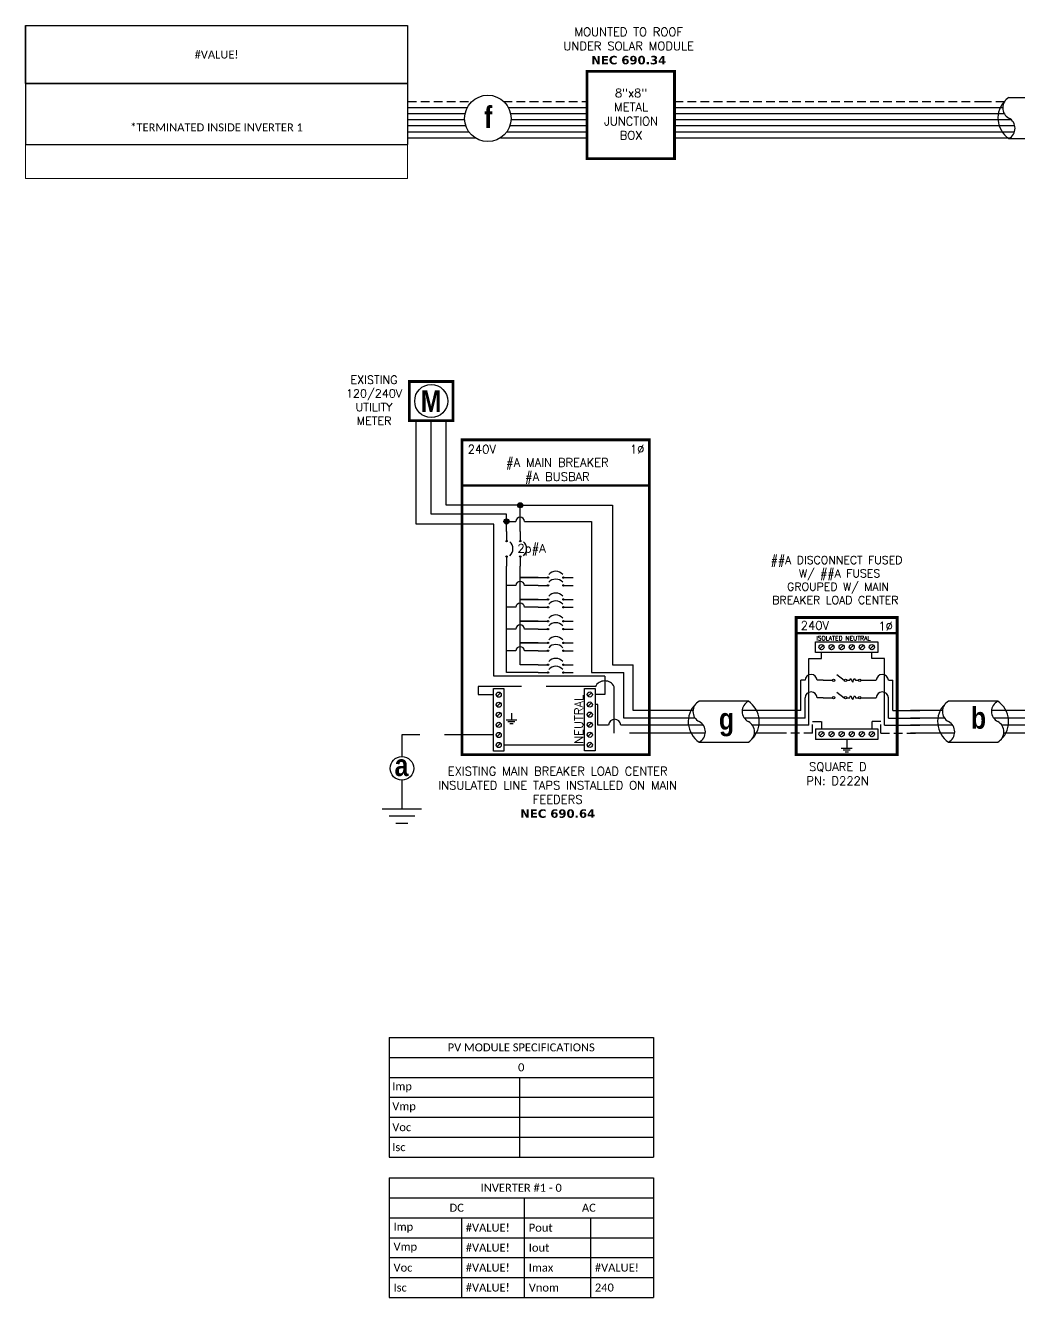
# Model space of a CAD drawing. Header units: feet. Extents: x 16885 to 17659, y 14552 to 15119.
# Drawn here: x 16885 to 17314, y 14552 to 15101 of the extents above; entities that cross this region are included whole.
import ezdxf

# ---------------------------------------------------------------- set-up
doc = ezdxf.new("R2010")
doc.units = ezdxf.units.FT
doc.header["$MEASUREMENT"] = 0
doc.linetypes.add('HIDDEN', pattern=[0.375, 0.25, -0.125])
for name, color, linetype in [('ONE LINE BLOCKS', 7, 'Continuous'), ('TABLES', 7, 'Continuous'), ('TEXT', 7, 'Continuous'), ('Z - TITLEBLOCK TXT', 7, 'Continuous')]:
    doc.layers.add(name, color=color, linetype=linetype)
doc.styles.add('ONE LINE TXT', font='techb___.ttf')
doc.styles.get("Standard").update_dxf_attribs({"font": 'simplex.shx'})

# ---------------------------------------------------------------- blocks, each defined once
blk = doc.blocks.new('*T12')
at = {"layer": 'Defpoints', "color": 8, "linetype": 'ByBlock', "lineweight": 0, "transparency": 16777216}
for p, q in [((0, -51.42), (0, -66.05)), ((165.11, -51.42), (165.11, -66.05)), ((0, -66.05), (165.11, -66.05))]:
    blk.add_line(p, q, dxfattribs=at)
at = {"layer": 'Z - TITLEBLOCK TXT', "color": 0, "lineweight": -2, "transparency": 16777216}
for p, q in [((0, 0), (165.11, 0)), ((0, 0), (0, -51.42)), ((165.11, 0), (165.11, -51.42)), ((0, -25.14), (165.11, -25.14)), ((0, -51.42), (165.11, -51.42))]:
    blk.add_line(p, q, dxfattribs=at)
at = {"layer": 'Z - TITLEBLOCK TXT', "color": 0, "linetype": 'Continuous', "transparency": 16777216, "char_height": 3.4544, "width": 155.095, "attachment_point": 5}
for s, insert in [('{\\fCalibri|b0|i0|c0;#VALUE!', (82.56, -12.57)), ('{\\fCalibri|b0|i0|c0;^J^J*TERMINATED INSIDE INVERTER 1', (82.56, -38.28))]:
    blk.add_mtext(s, dxfattribs=dict(at, insert=insert))
blk = doc.blocks.new('M_MAIN DISCONNECT')
at = {"color": 253, "linetype": 'Continuous'}
for p, q in [((10.94, -17.67), (10.94, -15.06)), ((32.69, -17.67), (32.69, -15.06)), ((5.45, -46.43), (5.45, -17.67)), ((5.45, -17.67), (10.94, -17.67)), ((38.18, -17.67), (32.69, -17.67)), ((38.18, -46.43), (38.18, -17.67)), ((5.45, -46.43), (-9.78, -46.43)), ((38.18, -46.43), (53.41, -46.43))]:
    blk.add_line(p, q, dxfattribs=at)
at = {"color": 7, "linetype": 'Continuous'}
for p, q in [((1.95, -40.22), (1.95, -27.1)), ((3.81, -27.1), (1.95, -27.1)), ((11.72, -27.1), (9.09, -27.1)), ((31.91, -27.1), (34.54, -27.1)), ((39.82, -27.1), (41.69, -27.1)), ((41.69, -40.22), (41.69, -27.1)), ((1.95, -40.22), (-9.78, -40.22)), ((41.69, -40.22), (53.41, -40.22))]:
    blk.add_line(p, q, dxfattribs=at)
at = {"color": 1, "linetype": 'Continuous'}
for p, q in [((21.88, -27.1), (23.12, -27.1)), ((25.67, -27.11), (26.91, -27.11)), ((21.88, -34.64), (23.12, -34.64)), ((25.67, -34.64), (26.91, -34.64))]:
    blk.add_line(p, q, dxfattribs=at)
at = {"color": 10, "linetype": 'Continuous'}
for p, q in [((3.81, -43.39), (3.81, -34.64)), ((11.72, -34.64), (9.09, -34.64)), ((31.91, -34.64), (34.54, -34.64)), ((39.82, -43.39), (39.82, -34.64)), ((3.81, -43.39), (-9.78, -43.39)), ((39.82, -43.39), (53.41, -43.39))]:
    blk.add_line(p, q, dxfattribs=at)
at = {"color": 7, "linetype": 'Continuous'}
for centre in [(6.45, -27.26), (37.18, -27.26)]:
    blk.add_arc(centre, 2.64, 3.2819, 176.7181, dxfattribs=at)
at = {"color": 10, "linetype": 'Continuous'}
for centre in [(6.45, -34.79), (37.18, -34.79)]:
    blk.add_arc(centre, 2.64, 3.2819, 176.7181, dxfattribs=at)
at = {"color": 1, "linetype": 'Continuous'}
for points in [[(23.12, -27.1), (23.5, -26.34), (24.4, -27.87), (25.22, -26.34), (25.67, -27.11)], [(23.12, -34.64), (23.5, -33.88), (24.4, -35.4), (25.22, -33.88), (25.67, -34.64)]]:
    blk.add_spline(points, degree=3, dxfattribs=at)
at = {"layer": 'ONE LINE BLOCKS', "lineweight": 50}
blk.add_line((0, -6.77), (43.61, -6.77), dxfattribs=at)
at = {"layer": 'ONE LINE BLOCKS', "lineweight": 50, "const_width": 1.19}
blk.add_lwpolyline([(0, -59.17), (0, 0), (43.61, 0), (43.61, -59.17)], close=True, dxfattribs=at)
at = {"layer": 'TEXT', "color": 92, "linetype": 'HIDDEN', "ltscale": 15}
for p, q in [((7.03, -49.88), (7.03, -44.94)), ((7.03, -44.94), (10.94, -44.94)), ((10.94, -44.94), (10.94, -48.08)), ((36.6, -44.94), (32.69, -44.94)), ((32.69, -44.94), (32.69, -48.08)), ((36.6, -49.88), (36.6, -44.94)), ((7.03, -49.88), (-9.78, -49.88)), ((36.6, -49.88), (53.41, -49.88))]:
    blk.add_line(p, q, dxfattribs=at)
at = {"layer": 'TEXT', "color": 92, "linetype": 'Continuous', "flags": 128}
for points in [[(21.82, -52.94), (21.82, -56.44)], [(19.48, -56.44), (24.16, -56.44)], [(23.35, -57.31), (20.29, -57.31)], [(22.53, -58.18), (21.1, -58.18)]]:
    blk.add_lwpolyline(points, dxfattribs=at)
at = {"layer": 'Z - TITLEBLOCK TXT', "color": 1, "linetype": 'Continuous'}
for p, q in [((8.34, -15.06), (8.34, -10.52)), ((8.34, -10.52), (35.29, -10.52)), ((35.29, -10.52), (35.29, -15.06)), ((35.29, -15.06), (8.34, -15.06)), ((11.72, -27.1), (15.64, -27.1)), ((17.54, -24.65), (20.8, -27.1)), ((27.99, -27.11), (31.91, -27.11)), ((17.54, -32.19), (20.8, -34.63)), ((11.72, -34.64), (15.64, -34.64)), ((27.99, -34.64), (31.91, -34.64)), ((8.34, -48.08), (35.29, -48.08)), ((8.34, -48.08), (8.34, -52.62)), ((35.29, -48.08), (35.29, -52.62)), ((35.29, -52.62), (8.34, -52.62))]:
    blk.add_line(p, q, dxfattribs=at)
at = {"layer": 'Z - TITLEBLOCK TXT', "color": 4, "linetype": 'Continuous'}
for p, q in [((11.73, -12), (10.15, -13.58)), ((16.08, -12), (14.5, -13.58)), ((20.43, -12), (18.86, -13.58)), ((24.78, -12), (23.21, -13.58)), ((29.13, -12), (27.56, -13.58)), ((33.48, -12), (31.91, -13.58)), ((11.73, -49.56), (10.15, -51.13)), ((16.08, -49.56), (14.5, -51.13)), ((20.43, -49.56), (18.86, -51.13)), ((24.78, -49.56), (23.21, -51.13)), ((29.13, -49.56), (27.56, -51.13)), ((33.48, -49.56), (31.91, -51.13))]:
    blk.add_line(p, q, dxfattribs=at)
for centre in [(10.94, -12.79), (15.29, -12.79), (19.64, -12.79), (23.99, -12.79), (28.34, -12.79), (32.69, -12.79), (10.94, -50.35), (15.29, -50.35), (19.64, -50.35), (23.99, -50.35), (28.34, -50.35), (32.69, -50.35)]:
    blk.add_circle(centre, 1.11, dxfattribs=at)
at = {"layer": 'Z - TITLEBLOCK TXT', "color": 1, "linetype": 'Continuous'}
for centre in [(16.18, -27.1), (21.34, -27.1), (27.45, -27.11), (16.18, -34.64), (21.34, -34.64), (27.45, -34.64)]:
    blk.add_circle(centre, 0.541, dxfattribs=at)
at = {"layer": 'TABLES', "color": 4, "linetype": 'Continuous'}
blk.add_text('ISOLATED NEUTRAL', height=1.8743, dxfattribs=at).set_placement((8.7, -9.86))
at = {"layer": 'TEXT', "color": 1}
for s, width, gutter_width, heights, insert, char_height, attachment_point in [('\\A1;\\pi4.2812;##A DISCONNECT FUSED \\P\\pi16.454;W/ ##A FUSES\\P\\pi11.355;GROUPED W/ MAIN \\P\\pi4.9392;BREAKER LOAD CENTER', 71.8931, 92.23, [24.13], (-15.26, 26.55), 3.4544, 1), ('240V', 0.1481, 0.75, [0], (8.07, -3.44), 3.658, 5), ('1∅', 0.1481, 0.75, [0], (38.63, -3.74), 3.658, 5), ('\\A1;\\pi3.6942,t21.982;SQUARE D\\P\\pi2.5621,t20.85;PN: D222N', 35.0816, 28.88, [13.54], (1.84, -62.59), 3.6576, 1)]:
    blk.add_mtext_dynamic_manual_height_columns(s, width=width, gutter_width=gutter_width, heights=heights, dxfattribs=dict(at, insert=insert, char_height=char_height, attachment_point=attachment_point))
blk = doc.blocks.new('*U17')
blk.add_blockref('M_MAIN DISCONNECT', (0, 0))
blk = doc.blocks.new('*U9')
at = {"color": 7, "linetype": 'Continuous'}
for p, q in [((6.669, 2.433), (2.905, 2.433)), ((2.435, 1.711), (0, 1.711)), ((9.575, 1.711), (6.199, 1.711)), ((2.905, -0.69), (6.669, -0.69))]:
    blk.add_line(p, q, dxfattribs=at)
at = {"color": 10, "linetype": 'Continuous'}
for p, q in [((2.591, 1.149), (0, 1.149)), ((9.575, 1.149), (6.355, 1.149))]:
    blk.add_line(p, q, dxfattribs=at)
at = {"color": 253, "linetype": 'Continuous'}
for p, q in [((3.208, 0.611), (0, 0.611)), ((9.575, 0.611), (6.972, 0.611))]:
    blk.add_line(p, q, dxfattribs=at)
at = {"color": 7, "linetype": 'Continuous'}
for centre, start, end in [((3.942, 0.872), 133.97324, 236.42648), ((5.633, 0.872), 313.97324, 56.42648)]:
    blk.add_arc(centre, 1.874, start, end, dxfattribs=at)
at = {"layer": 'TEXT', "color": 92, "linetype": 'HIDDEN', "ltscale": 15}
for p, q in [((3.373, 0), (0, 0)), ((9.575, 0), (7.137, 0))]:
    blk.add_line(p, q, dxfattribs=at)
at = {"layer": 'Z - TITLEBLOCK TXT', "linetype": 'Continuous'}
for centre, start, end in [((3.315, 1.653), 117.66392, 242.33608), ((7.078, 1.653), 117.66392, 242.33608), ((2.496, 0.091), 297.66392, 62.33608), ((6.26, 0.091), 297.66392, 62.33608)]:
    blk.add_arc(centre, 0.882, start, end, dxfattribs=at)
blk = doc.blocks.new('M_LINE TAPS')
at = {"layer": 'ONE LINE BLOCKS', "linetype": 'Continuous'}
h = blk.add_hatch(color=254, dxfattribs=at)
h.dxf.hatch_style = 1
edge = h.paths.add_edge_path()
edge.add_arc((-12.115, 17.423), 0.197, 0, 360)
h = blk.add_hatch(color=254, dxfattribs=at)
h.dxf.hatch_style = 1
edge = h.paths.add_edge_path()
edge.add_arc((-13.164, 16.191), 0.197, 0, 360)
h = blk.add_hatch(color=1, dxfattribs=at)
h.dxf.hatch_style = 1
edge = h.paths.add_edge_path()
edge.add_arc((-13.164, 14.685), 0.0515, 0, 360)
h = blk.add_hatch(color=1, dxfattribs=at)
h.dxf.hatch_style = 1
edge = h.paths.add_edge_path()
edge.add_arc((-12.115, 14.685), 0.0515, 0, 360)
h = blk.add_hatch(color=1, dxfattribs=at)
h.dxf.hatch_style = 1
edge = h.paths.add_edge_path()
edge.add_arc((-13.164, 13.502), 0.0515, 0, 360)
h = blk.add_hatch(color=1, dxfattribs=at)
h.dxf.hatch_style = 1
edge = h.paths.add_edge_path()
edge.add_arc((-12.115, 13.502), 0.0515, 0, 360)
h = blk.add_hatch(color=1, dxfattribs=at)
h.dxf.hatch_style = 1
edge = h.paths.add_edge_path()
edge.add_arc((-9.991, 11.887), 0.0515, 0, 360)
h = blk.add_hatch(color=1, dxfattribs=at)
h.dxf.hatch_style = 1
edge = h.paths.add_edge_path()
edge.add_arc((-8.808, 11.887), 0.0515, 0, 360)
h = blk.add_hatch(color=1, dxfattribs=at)
h.dxf.hatch_style = 1
edge = h.paths.add_edge_path()
edge.add_arc((-9.991, 11.288), 0.0515, 0, 360)
h = blk.add_hatch(color=1, dxfattribs=at)
h.dxf.hatch_style = 1
edge = h.paths.add_edge_path()
edge.add_arc((-8.808, 11.288), 0.0515, 0, 360)
h = blk.add_hatch(color=1, dxfattribs=at)
h.dxf.hatch_style = 1
edge = h.paths.add_edge_path()
edge.add_arc((-9.991, 10.221), 0.0515, 0, 360)
h = blk.add_hatch(color=1, dxfattribs=at)
h.dxf.hatch_style = 1
edge = h.paths.add_edge_path()
edge.add_arc((-8.808, 10.221), 0.0515, 0, 360)
h = blk.add_hatch(color=1, dxfattribs=at)
h.dxf.hatch_style = 1
edge = h.paths.add_edge_path()
edge.add_arc((-9.991, 9.622), 0.0515, 0, 360)
h = blk.add_hatch(color=1, dxfattribs=at)
h.dxf.hatch_style = 1
edge = h.paths.add_edge_path()
edge.add_arc((-8.808, 9.622), 0.0515, 0, 360)
h = blk.add_hatch(color=1, dxfattribs=at)
h.dxf.hatch_style = 1
edge = h.paths.add_edge_path()
edge.add_arc((-9.991, 8.555), 0.0515, 0, 360)
h = blk.add_hatch(color=1, dxfattribs=at)
h.dxf.hatch_style = 1
edge = h.paths.add_edge_path()
edge.add_arc((-9.991, 7.957), 0.0515, 0, 360)
h = blk.add_hatch(color=1, dxfattribs=at)
h.dxf.hatch_style = 1
edge = h.paths.add_edge_path()
edge.add_arc((-8.808, 8.555), 0.0515, 0, 360)
h = blk.add_hatch(color=1, dxfattribs=at)
h.dxf.hatch_style = 1
edge = h.paths.add_edge_path()
edge.add_arc((-8.808, 7.957), 0.0515, 0, 360)
h = blk.add_hatch(color=1, dxfattribs=at)
h.dxf.hatch_style = 1
edge = h.paths.add_edge_path()
edge.add_arc((-9.991, 6.889), 0.0515, 0, 360)
h = blk.add_hatch(color=1, dxfattribs=at)
h.dxf.hatch_style = 1
edge = h.paths.add_edge_path()
edge.add_arc((-8.808, 6.889), 0.0515, 0, 360)
h = blk.add_hatch(color=1, dxfattribs=at)
h.dxf.hatch_style = 1
edge = h.paths.add_edge_path()
edge.add_arc((-9.991, 6.291), 0.0515, 0, 360)
h = blk.add_hatch(color=1, dxfattribs=at)
h.dxf.hatch_style = 1
edge = h.paths.add_edge_path()
edge.add_arc((-8.808, 6.291), 0.0515, 0, 360)
h = blk.add_hatch(color=1, dxfattribs=at)
h.dxf.hatch_style = 1
edge = h.paths.add_edge_path()
edge.add_arc((-9.991, 5.224), 0.0515, 0, 360)
h = blk.add_hatch(color=1, dxfattribs=at)
h.dxf.hatch_style = 1
edge = h.paths.add_edge_path()
edge.add_arc((-8.808, 5.224), 0.0515, 0, 360)
h = blk.add_hatch(color=1, dxfattribs=at)
h.dxf.hatch_style = 1
edge = h.paths.add_edge_path()
edge.add_arc((-9.991, 4.625), 0.0515, 0, 360)
h = blk.add_hatch(color=1, dxfattribs=at)
h.dxf.hatch_style = 1
edge = h.paths.add_edge_path()
edge.add_arc((-8.808, 4.625), 0.0515, 0, 360)
at = {"color": 155, "true_color": 0x647190}
blk.add_line((-16.567, 22.428), (-2.231, 22.428), dxfattribs=at)
at = {"color": 7, "linetype": 'Continuous'}
for p, q in [((-3.464, 1.711), (-3.464, 5.224)), ((0, 1.711), (-3.464, 1.711))]:
    blk.add_line(p, q, dxfattribs=at)
at = {"color": 10, "linetype": 'Continuous'}
for p, q in [((-4.177, 1.149), (-4.177, 4.625)), ((-3.462, 4.625), (-3.462, 4.625)), ((0, 1.149), (-4.177, 1.149))]:
    blk.add_line(p, q, dxfattribs=at)
at = {"color": 253, "linetype": 'Continuous'}
for p, q in [((-6.184, 2.177), (-6.39, 2.177)), ((-6.184, 0.611), (-6.184, 2.177)), ((-5.36, 0.611), (-6.184, 0.611)), ((0, 0.611), (-4.425, 0.611))]:
    blk.add_line(p, q, dxfattribs=at)
at = {"color": 7, "linetype": 'Continuous'}
blk.add_circle((-21.169, -2.704), 0.906, dxfattribs=at)
at = {"color": 253, "linetype": 'Continuous'}
blk.add_arc((-4.892, 0.584), 0.468, 3.28193, 176.71807, dxfattribs=at)
at = {"layer": 'ONE LINE BLOCKS', "lineweight": 50}
blk.add_line((-16.567, 18.948), (-2.231, 18.948), dxfattribs=at)
at = {"layer": 'ONE LINE BLOCKS', "lineweight": 50, "const_width": 0.21}
for points in [[(-20.599, 23.898), (-20.599, 26.892), (-17.258, 26.892), (-17.258, 23.898)], [(-16.567, -1.647), (-16.567, 22.428), (-2.231, 22.428), (-2.231, -1.647)]]:
    blk.add_lwpolyline(points, close=True, dxfattribs=at)
at = {"layer": 'TEXT', "color": 92, "linetype": 'HIDDEN', "ltscale": 15}
for p, q in [((-6.39, 3.547), (-15.333, 3.547)), ((-15.333, 3.547), (-15.333, 2.935)), ((-15.333, 2.935), (-14.165, 2.935)), ((-4.917, 0), (-4.917, 3.547)), ((0, 0), (-4.917, 0)), ((-14.165, -0.148), (-21.169, -0.148)), ((-21.169, -0.148), (-21.169, -1.798)), ((-21.169, -3.61), (-21.169, -5.799))]:
    blk.add_line(p, q, dxfattribs=at)
at = {"layer": 'TEXT', "color": 92, "linetype": 'Continuous', "ltscale": 15}
blk.add_line((-7.195, -0.918), (-13.361, -0.918), dxfattribs=at)
at = {"layer": 'TEXT', "color": 92, "linetype": 'Continuous', "flags": 128}
for points in [[(-13.205, 1.009), (-12.375, 1.009)], [(-12.79, 1.513), (-12.79, 1.009)], [(-12.519, 0.855), (-13.061, 0.855)], [(-12.663, 0.701), (-12.917, 0.701)]]:
    blk.add_lwpolyline(points, dxfattribs=at)
at = {"layer": 'TEXT', "color": 92, "linetype": 'Continuous', "ltscale": 4, "flags": 128}
for points in [[(-22.671, -5.799), (-19.666, -5.799)], [(-20.187, -6.356), (-22.151, -6.356)], [(-20.708, -6.913), (-21.63, -6.913)]]:
    blk.add_lwpolyline(points, dxfattribs=at)
at = {"layer": 'TEXT', "linetype": 'Continuous'}
blk.add_circle((-18.928, 25.395), 1.267, dxfattribs=at)
at = {"layer": 'TEXT', "color": 92, "linetype": 'Continuous', "ltscale": 0.3}
blk.add_arc((-5.647, 3.164), 0.824, 27.66392, 152.33608, dxfattribs=at)
at = {"layer": 'Z - TITLEBLOCK TXT', "color": 253, "linetype": 'Continuous'}
for p, q in [((-20.077, 15.98), (-20.077, 23.898)), ((-14.134, 15.98), (-20.077, 15.98)), ((-14.134, 4.344), (-14.134, 15.98)), ((-5.63, 4.344), (-14.134, 4.344)), ((-5.63, 4.344), (-5.63, 2.948)), ((-5.63, 2.948), (-6.39, 2.948))]:
    blk.add_line(p, q, dxfattribs=at)
at = {"layer": 'Z - TITLEBLOCK TXT', "color": 10, "linetype": 'Continuous'}
for p, q in [((-18.928, 16.744), (-18.928, 23.898)), ((-13.164, 16.744), (-18.928, 16.744)), ((-13.164, 15.429), (-13.164, 16.744)), ((-12.967, 16.191), (-12.446, 16.191)), ((-11.783, 16.191), (-6.656, 16.191)), ((-6.656, 16.191), (-6.656, 4.625)), ((-13.164, 4.625), (-13.164, 12.759)), ((-12.446, 11.288), (-13.164, 11.288)), ((-10.734, 11.288), (-11.783, 11.288)), ((-12.446, 9.622), (-13.164, 9.622)), ((-10.734, 9.622), (-11.783, 9.622)), ((-12.446, 7.957), (-13.164, 7.957)), ((-10.734, 7.957), (-11.783, 7.957)), ((-12.446, 6.291), (-13.164, 6.291)), ((-10.734, 6.291), (-11.783, 6.291)), ((-10.734, 4.625), (-13.164, 4.625)), ((-6.656, 4.625), (-4.177, 4.625))]:
    blk.add_line(p, q, dxfattribs=at)
at = {"layer": 'Z - TITLEBLOCK TXT', "color": 7, "linetype": 'Continuous'}
for p, q in [((-17.778, 17.423), (-17.778, 23.898)), ((-12.115, 17.423), (-17.778, 17.423)), ((-12.115, 15.429), (-12.115, 17.423)), ((-11.918, 17.423), (-5.044, 17.423)), ((-5.044, 17.423), (-5.044, 5.224)), ((-12.115, 10.221), (-12.115, 12.759)), ((-12.115, 11.887), (-10.734, 11.887)), ((-10.734, 11.887), (-12.115, 11.887)), ((-12.115, 8.555), (-12.115, 10.221)), ((-12.115, 10.221), (-10.734, 10.221)), ((-10.734, 10.221), (-12.115, 10.221)), ((-12.115, 6.889), (-12.115, 8.555)), ((-12.115, 8.555), (-10.734, 8.555)), ((-10.734, 8.555), (-12.115, 8.555)), ((-12.115, 5.224), (-12.115, 6.889)), ((-12.115, 6.889), (-10.734, 6.889)), ((-10.734, 6.889), (-12.115, 6.889)), ((-10.734, 5.224), (-12.115, 5.224)), ((-5.044, 5.224), (-3.464, 5.224))]:
    blk.add_line(p, q, dxfattribs=at)
at = {"layer": 'Z - TITLEBLOCK TXT', "color": 1, "linetype": 'Continuous'}
for p, q in [((-14.165, -1.378), (-14.165, 3.395)), ((-14.165, 3.395), (-13.361, 3.395)), ((-13.361, 3.395), (-13.361, -1.378)), ((-7.195, -1.366), (-7.195, 3.408)), ((-7.195, 3.408), (-6.39, 3.408)), ((-6.39, 3.408), (-6.39, -1.366)), ((-13.361, -1.378), (-14.165, -1.378)), ((-6.39, -1.366), (-7.195, -1.366))]:
    blk.add_line(p, q, dxfattribs=at)
at = {"layer": 'Z - TITLEBLOCK TXT', "color": 4, "linetype": 'Continuous'}
for p, q in [((-13.624, 3.075), (-13.902, 2.796)), ((-6.653, 3.087), (-6.932, 2.809)), ((-13.624, 2.304), (-13.902, 2.025)), ((-6.653, 2.317), (-6.932, 2.038)), ((-13.624, 1.533), (-13.902, 1.255)), ((-6.653, 1.546), (-6.932, 1.267)), ((-13.624, 0.762), (-13.902, 0.484)), ((-6.653, 0.775), (-6.932, 0.497)), ((-6.653, 0.004), (-6.932, -0.274)), ((-13.624, -0.008), (-13.902, -0.287)), ((-13.624, -0.779), (-13.902, -1.058)), ((-6.653, -0.766), (-6.932, -1.045))]:
    blk.add_line(p, q, dxfattribs=at)
at = {"layer": 'Z - TITLEBLOCK TXT', "color": 1, "linetype": 'Continuous', "flags": 128}
for points in [[(-13.164, 15.429), (-13.164, 14.685)], [(-13.164, 15.429), (-13.164, 14.685)], [(-12.115, 15.429), (-12.115, 14.685)], [(-12.115, 15.429), (-12.115, 14.685)], [(-13.164, 13.502), (-13.164, 12.759)], [(-12.115, 13.502), (-12.115, 12.759)], [(-10.734, 11.887), (-9.991, 11.887)], [(-10.734, 11.887), (-9.991, 11.887)], [(-8.808, 11.887), (-8.064, 11.887)], [(-10.734, 11.288), (-9.991, 11.288)], [(-10.734, 11.288), (-9.991, 11.288)], [(-8.808, 11.288), (-8.064, 11.288)], [(-10.734, 10.221), (-9.991, 10.221)], [(-10.734, 10.221), (-9.991, 10.221)], [(-8.808, 10.221), (-8.064, 10.221)], [(-10.734, 9.622), (-9.991, 9.622)], [(-10.734, 9.622), (-9.991, 9.622)], [(-8.808, 9.622), (-8.064, 9.622)], [(-10.734, 8.555), (-9.991, 8.555)], [(-10.734, 8.555), (-9.991, 8.555)], [(-10.734, 7.957), (-9.991, 7.957)], [(-10.734, 7.957), (-9.991, 7.957)], [(-8.808, 8.555), (-8.064, 8.555)], [(-8.808, 7.957), (-8.064, 7.957)], [(-10.734, 6.889), (-9.991, 6.889)], [(-10.734, 6.889), (-9.991, 6.889)], [(-8.808, 6.889), (-8.064, 6.889)], [(-10.734, 6.291), (-9.991, 6.291)], [(-10.734, 6.291), (-9.991, 6.291)], [(-8.808, 6.291), (-8.064, 6.291)], [(-10.734, 5.224), (-9.991, 5.224)], [(-10.734, 5.224), (-9.991, 5.224)], [(-8.808, 5.224), (-8.064, 5.224)], [(-10.734, 4.625), (-9.991, 4.625)], [(-10.734, 4.625), (-9.991, 4.625)], [(-8.808, 4.625), (-8.064, 4.625)]]:
    blk.add_lwpolyline(points, dxfattribs=at)
at = {"layer": 'Z - TITLEBLOCK TXT', "color": 7, "linetype": 'Continuous'}
for centre in [(-12.115, 17.423), (-12.115, 17.423), (-13.164, 16.191)]:
    blk.add_circle(centre, 0.197, dxfattribs=at)
at = {"layer": 'Z - TITLEBLOCK TXT', "color": 1, "linetype": 'Continuous'}
for centre in [(-13.164, 14.685), (-12.115, 14.685), (-13.164, 13.502), (-12.115, 13.502), (-9.991, 11.887), (-8.808, 11.887), (-9.991, 11.288), (-8.808, 11.288), (-9.991, 10.221), (-8.808, 10.221), (-9.991, 9.622), (-8.808, 9.622), (-9.991, 8.555), (-9.991, 7.957), (-8.808, 8.555), (-8.808, 7.957), (-9.991, 6.889), (-8.808, 6.889), (-9.991, 6.291), (-8.808, 6.291), (-9.991, 5.224), (-8.808, 5.224), (-9.991, 4.625), (-8.808, 4.625)]:
    blk.add_circle(centre, 0.0515, dxfattribs=at)
at = {"layer": 'Z - TITLEBLOCK TXT', "color": 4, "linetype": 'Continuous'}
for centre in [(-13.763, 2.935), (-6.792, 2.948), (-13.763, 2.165), (-6.792, 2.177), (-13.763, 1.394), (-6.792, 1.407), (-13.763, 0.623), (-13.763, -0.148), (-6.792, 0.636), (-6.792, -0.135), (-13.763, -0.918), (-6.792, -0.906)]:
    blk.add_circle(centre, 0.197, dxfattribs=at)
at = {"layer": 'Z - TITLEBLOCK TXT', "color": 10, "linetype": 'Continuous'}
for centre in [(-12.115, 16.172), (-12.115, 11.269), (-12.115, 9.603), (-12.115, 7.938), (-12.115, 6.272)]:
    blk.add_arc(centre, 0.332, 3.2937, 176.7063, dxfattribs=at)
at = {"layer": 'Z - TITLEBLOCK TXT', "color": 1, "linetype": 'Continuous'}
for centre, start, end in [((-13.375, 14.094), 310.3392, 49.6608), ((-12.326, 14.094), 310.3392, 49.6608), ((-9.399, 11.675), 40.3392, 139.6608), ((-9.399, 11.077), 40.3392, 139.6608), ((-9.399, 10.01), 40.3392, 139.6608), ((-9.399, 9.411), 40.3392, 139.6608), ((-9.399, 8.344), 40.3392, 139.6608), ((-9.399, 7.745), 40.3392, 139.6608), ((-9.399, 6.678), 40.3392, 139.6608), ((-9.399, 6.079), 40.3392, 139.6608), ((-9.399, 5.012), 40.3392, 139.6608), ((-9.399, 4.413), 40.3392, 139.6608)]:
    blk.add_arc(centre, 0.697, start, end, dxfattribs=at)
at = {"layer": 'TABLES', "color": 1, "linetype": 'Continuous'}
blk.add_text('NEUTRAL', height=0.648, rotation=90, dxfattribs=at).set_placement((-7.311, -0.826))
at = {"layer": 'TEXT', "color": 1, "attachment_point": 5}
for s, width, gutter_width, heights, insert, char_height in [('EXISTING\\P120/240V UTILITY METER', 0.05231, 7.17, [0], (-23.305, 25.455), 0.62775), ('240V', 0.14806, 0.75, [0], (-15.056, 21.71), 0.648), ('1∅', 0.14806, 0.75, [0], (-3.173, 21.71), 0.648), ('#A MAIN BREAKER\\P#A BUSBAR', 11.19903, 0.75, [0], (-9.274, 20.045), 0.648), ('2p#A', 0.14806, 0.75, [0], (-11.242, 14.016), 0.648), ('EXISTING MAIN BREAKER LOAD CENTER INSULATED LINE TAPS INSTALLED ON MAIN FEEDERS\\P{\\fVerdana|b1|i0|c0|p34;NEC 690.64}', 18.4888, 7.17, [5.996], (-9.253, -4.546), 0.648)]:
    blk.add_mtext_dynamic_manual_height_columns(s, width=width, gutter_width=gutter_width, heights=heights, dxfattribs=dict(at, insert=insert, char_height=char_height))
at = {"layer": 'Z - TITLEBLOCK TXT', "color": 253, "linetype": 'Continuous', "style": 'ONE LINE TXT'}
blk.add_text('M', height=1.662, dxfattribs=at).set_placement((-19.736, 24.559))
at = {"layer": 'Z - TITLEBLOCK TXT', "color": 1, "linetype": 'Continuous', "insert": (-21.734, -1.631), "char_height": 1.66239, "attachment_point": 1, "style": 'ONE LINE TXT'}
blk.add_mtext_dynamic_manual_height_columns('{\\W1;\\C256;a}', width=0.13853, gutter_width=2.132, heights=[0], dxfattribs=at)
blk = doc.blocks.new('*U16')
at = {"color": 155, "true_color": 0x647190}
blk.add_blockref('M_LINE TAPS', (0, 0), dxfattribs=at)
blk = doc.blocks.new('*T13')
at = {"layer": 'Z - TITLEBLOCK TXT', "color": 0, "lineweight": -2, "transparency": 16777216}
for p, q in [((0, 0), (114.19, 0)), ((0, 0), (0, -51.7)), ((114.19, 0), (114.19, -51.7)), ((0, -8.62), (114.19, -8.62)), ((58.43, -8.62), (58.43, -51.7)), ((0, -17.23), (114.19, -17.23)), ((31.22, -17.23), (31.22, -51.7)), ((86.98, -17.23), (86.98, -51.7)), ((0, -25.85), (114.19, -25.85)), ((0, -34.47), (114.19, -34.47)), ((0, -43.08), (114.19, -43.08)), ((0, -51.7), (114.19, -51.7))]:
    blk.add_line(p, q, dxfattribs=at)
at = {"layer": 'Z - TITLEBLOCK TXT', "color": 0, "linetype": 'Continuous', "transparency": 16777216, "char_height": 3.4544}
for s, insert, width, attachment_point in [('{\\fCalibri|b0|i0|c0;INVERTER #1 - 0', (57.09, -4.31), 110.3293, 5), ('{\\fCalibri|b0|i0|c0;DC', (29.22, -12.93), 54.5755, 5), ('{\\fCalibri|b0|i0|c0;AC', (86.31, -12.93), 51.8976, 5), ('{\\fCalibri|b0|i0|c0;Imp', (1.93, -21.54), 27.3681, 4), ('{\\fCalibri|b0|i0|c0;#VALUE!', (33.15, -21.54), 23.3513, 4), ('{\\fCalibri|b0|i0|c0;Pout', (60.36, -21.54), 24.6902, 4), ('{\\fCalibri|b0|i0|c0;', (88.91, -21.54), 23.3513, 4), ('{\\fCalibri|b0|i0|c0;Vmp', (1.93, -30.16), 27.3681, 4), ('{\\fCalibri|b0|i0|c0;#VALUE!', (33.15, -30.16), 23.3513, 4), ('{\\fCalibri|b0|i0|c0;Iout', (60.36, -30.16), 24.6902, 4), ('{\\fCalibri|b0|i0|c0;', (88.91, -30.16), 23.3513, 4), ('{\\fCalibri|b0|i0|c0;Voc', (1.93, -38.78), 27.3681, 4), ('{\\fCalibri|b0|i0|c0;#VALUE!', (33.15, -38.78), 23.3513, 4), ('{\\fCalibri|b0|i0|c0;Imax', (60.36, -38.78), 24.6902, 4), ('{\\fCalibri|b0|i0|c0;#VALUE!', (88.91, -38.78), 23.3513, 4), ('{\\fCalibri|b0|i0|c0;Isc', (1.93, -47.39), 27.3681, 4), ('{\\fCalibri|b0|i0|c0;#VALUE!', (33.15, -47.39), 23.3513, 4), ('{\\fCalibri|b0|i0|c0;Vnom', (60.36, -47.39), 24.6902, 4), ('{\\fCalibri|b0|i0|c0;240', (88.91, -47.39), 23.3513, 4)]:
    blk.add_mtext(s, dxfattribs=dict(at, insert=insert, width=width, attachment_point=attachment_point))
blk = doc.blocks.new('*T14')
at = {"layer": 'Z - TITLEBLOCK TXT', "color": 0, "lineweight": -2, "transparency": 16777216}
for p, q in [((0, 0), (114.19, 0)), ((0, 0), (0, -51.69)), ((114.19, 0), (114.19, -51.69)), ((0, -8.62), (114.19, -8.62)), ((0, -17.23), (114.19, -17.23)), ((56.41, -17.23), (56.41, -51.69)), ((0, -25.85), (114.19, -25.85)), ((0, -34.46), (114.19, -34.46)), ((0, -43.08), (114.19, -43.08)), ((0, -51.69), (114.19, -51.69))]:
    blk.add_line(p, q, dxfattribs=at)
at = {"layer": 'Z - TITLEBLOCK TXT', "color": 0, "linetype": 'Continuous', "transparency": 16777216, "char_height": 3.4544}
for s, insert, width, attachment_point in [('{\\fCalibri|b0|i0|c0;PV MODULE SPECIFICATIONS', (57.09, -4.31), 111.433, 5), ('{\\fCalibri|b0|i0|c0;0', (57.09, -12.92), 111.433, 5), ('{\\fCalibri|b0|i0|c0;Imp', (1.38, -21.54), 53.6551, 4), ('{\\fCalibri|b0|i0|c0;', (57.78, -21.54), 55.0254, 4), ('{\\fCalibri|b0|i0|c0;Vmp', (1.38, -30.15), 53.6551, 4), ('{\\fCalibri|b0|i0|c0;', (57.78, -30.15), 55.0254, 4), ('{\\fCalibri|b0|i0|c0;Voc', (1.38, -38.77), 53.6551, 4), ('{\\fCalibri|b0|i0|c0;', (57.78, -38.77), 55.0254, 4), ('{\\fCalibri|b0|i0|c0;Isc', (1.38, -47.39), 53.6551, 4), ('{\\fCalibri|b0|i0|c0;', (57.78, -47.39), 55.0254, 4)]:
    blk.add_mtext(s, dxfattribs=dict(at, insert=insert, width=width, attachment_point=attachment_point))

msp = doc.modelspace()

# ---------------------------------------------------------------- linework, layer by layer
at = {"color": 7, "linetype": 'Continuous'}
for p, q in [((17330.72, 15069.82), (17309.48, 15069.82)), ((17049.78, 15065.61), (17075.58, 15065.61)), ((17093.26, 15065.61), (17127.25, 15065.61)), ((17165.03, 15065.61), (17182.09, 15065.61)), ((17182.09, 15065.61), (17298.23, 15065.61)), ((17298.23, 15065.62), (17306.82, 15065.62)), ((17049.78, 15060.37), (17074.4, 15060.37)), ((17094.44, 15060.37), (17127.25, 15060.37)), ((17165.03, 15060.37), (17182.09, 15060.37)), ((17182.09, 15060.37), (17298.23, 15060.37)), ((17298.23, 15060.37), (17310.42, 15060.37)), ((17049.78, 15055.13), (17076.19, 15055.13)), ((17092.65, 15055.13), (17127.25, 15055.13)), ((17165.03, 15055.13), (17298.23, 15055.13)), ((17298.23, 15055.13), (17311.92, 15055.13)), ((17309.48, 15052.2), (17330.72, 15052.2))]:
    msp.add_line(p, q, dxfattribs=at)
at = {"color": 253, "linetype": 'Continuous'}
for p, q in [((17049.78, 15062.99), (17074.61, 15062.99)), ((17094.22, 15062.99), (17127.25, 15062.99)), ((17165.03, 15062.99), (17182.09, 15062.99)), ((17182.09, 15062.99), (17298.23, 15062.99)), ((17298.23, 15062.99), (17307.45, 15062.99)), ((17049.78, 15057.75), (17074.88, 15057.75)), ((17093.95, 15057.75), (17127.25, 15057.75)), ((17165.03, 15057.75), (17182.09, 15057.75)), ((17182.09, 15057.75), (17298.23, 15057.75)), ((17298.23, 15057.75), (17312.01, 15057.75)), ((17049.78, 15052.5), (17078.88, 15052.5)), ((17089.96, 15052.5), (17127.25, 15052.5)), ((17165.03, 15052.5), (17298.23, 15052.5)), ((17298.23, 15052.5), (17309.99, 15052.5))]:
    msp.add_line(p, q, dxfattribs=at)
at = {"color": 7, "linetype": 'Continuous'}
msp.add_circle((17084.42, 15060.87), 10.03, dxfattribs=at)
msp.add_arc((17315.33, 15061.01), 10.58, 133.9732, 236.4265, dxfattribs=at)
at = {"layer": 'ONE LINE BLOCKS', "lineweight": 50, "const_width": 1.19}
msp.add_lwpolyline([(17165.03, 15043.45), (17127.25, 15043.45), (17127.25, 15081.23), (17165.03, 15081.23)], close=True, dxfattribs=at)
at = {"layer": 'TEXT', "color": 92, "linetype": 'HIDDEN', "ltscale": 15}
for p, q in [((17049.78, 15068.24), (17077.61, 15068.24)), ((17091.23, 15068.24), (17127.25, 15068.24)), ((17165.03, 15068.24), (17182.09, 15068.24)), ((17182.09, 15068.24), (17298.23, 15068.24)), ((17298.23, 15068.24), (17307.69, 15068.24))]:
    msp.add_line(p, q, dxfattribs=at)
at = {"layer": 'Z - TITLEBLOCK TXT', "linetype": 'Continuous'}
msp.add_lwpolyline([(16884.67, 15101.01), (17049.78, 15101.01), (17049.78, 15075.87), (16884.67, 15075.87)], close=True, dxfattribs=at)
for centre, start, end in [((17311.79, 15065.42), 117.6639, 242.3361), ((17307.17, 15056.6), 297.6639, 62.3361)]:
    msp.add_arc(centre, 4.98, start, end, dxfattribs=at)

# ---------------------------------------------------------------- block references
for name, p in [('*T12', (16884.67, 15101.01)), ('*U17', (17217.61, 14845.36)), ('*T14', (17041.75, 14664.04)), ('*T13', (17041.75, 14603.42))]:
    msp.add_blockref(name, p)
at = {"color": 155, "true_color": 0x647190, "xscale": 5.644441731736358, "yscale": 5.644441731736358, "zscale": 5.644441731736358}
for name, p in [('*U16', (17166.8, 14795.48)), ('*U9', (17159.3, 14795.48)), ('*U9', (17267.02, 14795.48))]:
    msp.add_blockref(name, p, dxfattribs=at)

# ---------------------------------------------------------------- texts
at = {"layer": 'TEXT', "color": 1, "char_height": 3.6576, "attachment_point": 5}
for s, width, insert in [(' \\PMOUNTED TO ROOF \\PUNDER SOLAR MODULE\\P{\\fVerdana|b1|i0|c0|p34;NEC 690.34}', 72.4158, (17145.26, 15095.15)), ('8"x8" METAL JUNCTION BOX ', 0.4767, (17146.28, 15062.71))]:
    msp.add_mtext_dynamic_manual_height_columns(s, width=width, gutter_width=7.17, heights=[0], dxfattribs=dict(at, insert=insert))
at = {"layer": 'Z - TITLEBLOCK TXT', "color": 1, "linetype": 'Continuous', "char_height": 9.3833, "attachment_point": 1, "style": 'ONE LINE TXT'}
for s, insert in [('{\\W1;\\C256;f}', (17082.81, 15066.14)), ('{\\W1;\\C256;g}', (17184.24, 14806.25)), ('{\\W1;\\C256;b}', (17293.08, 14806.71))]:
    msp.add_mtext_dynamic_manual_height_columns(s, width=0.1385, gutter_width=2.13, heights=[0], dxfattribs=dict(at, insert=insert))

doc.saveas('drawing.dxf')
